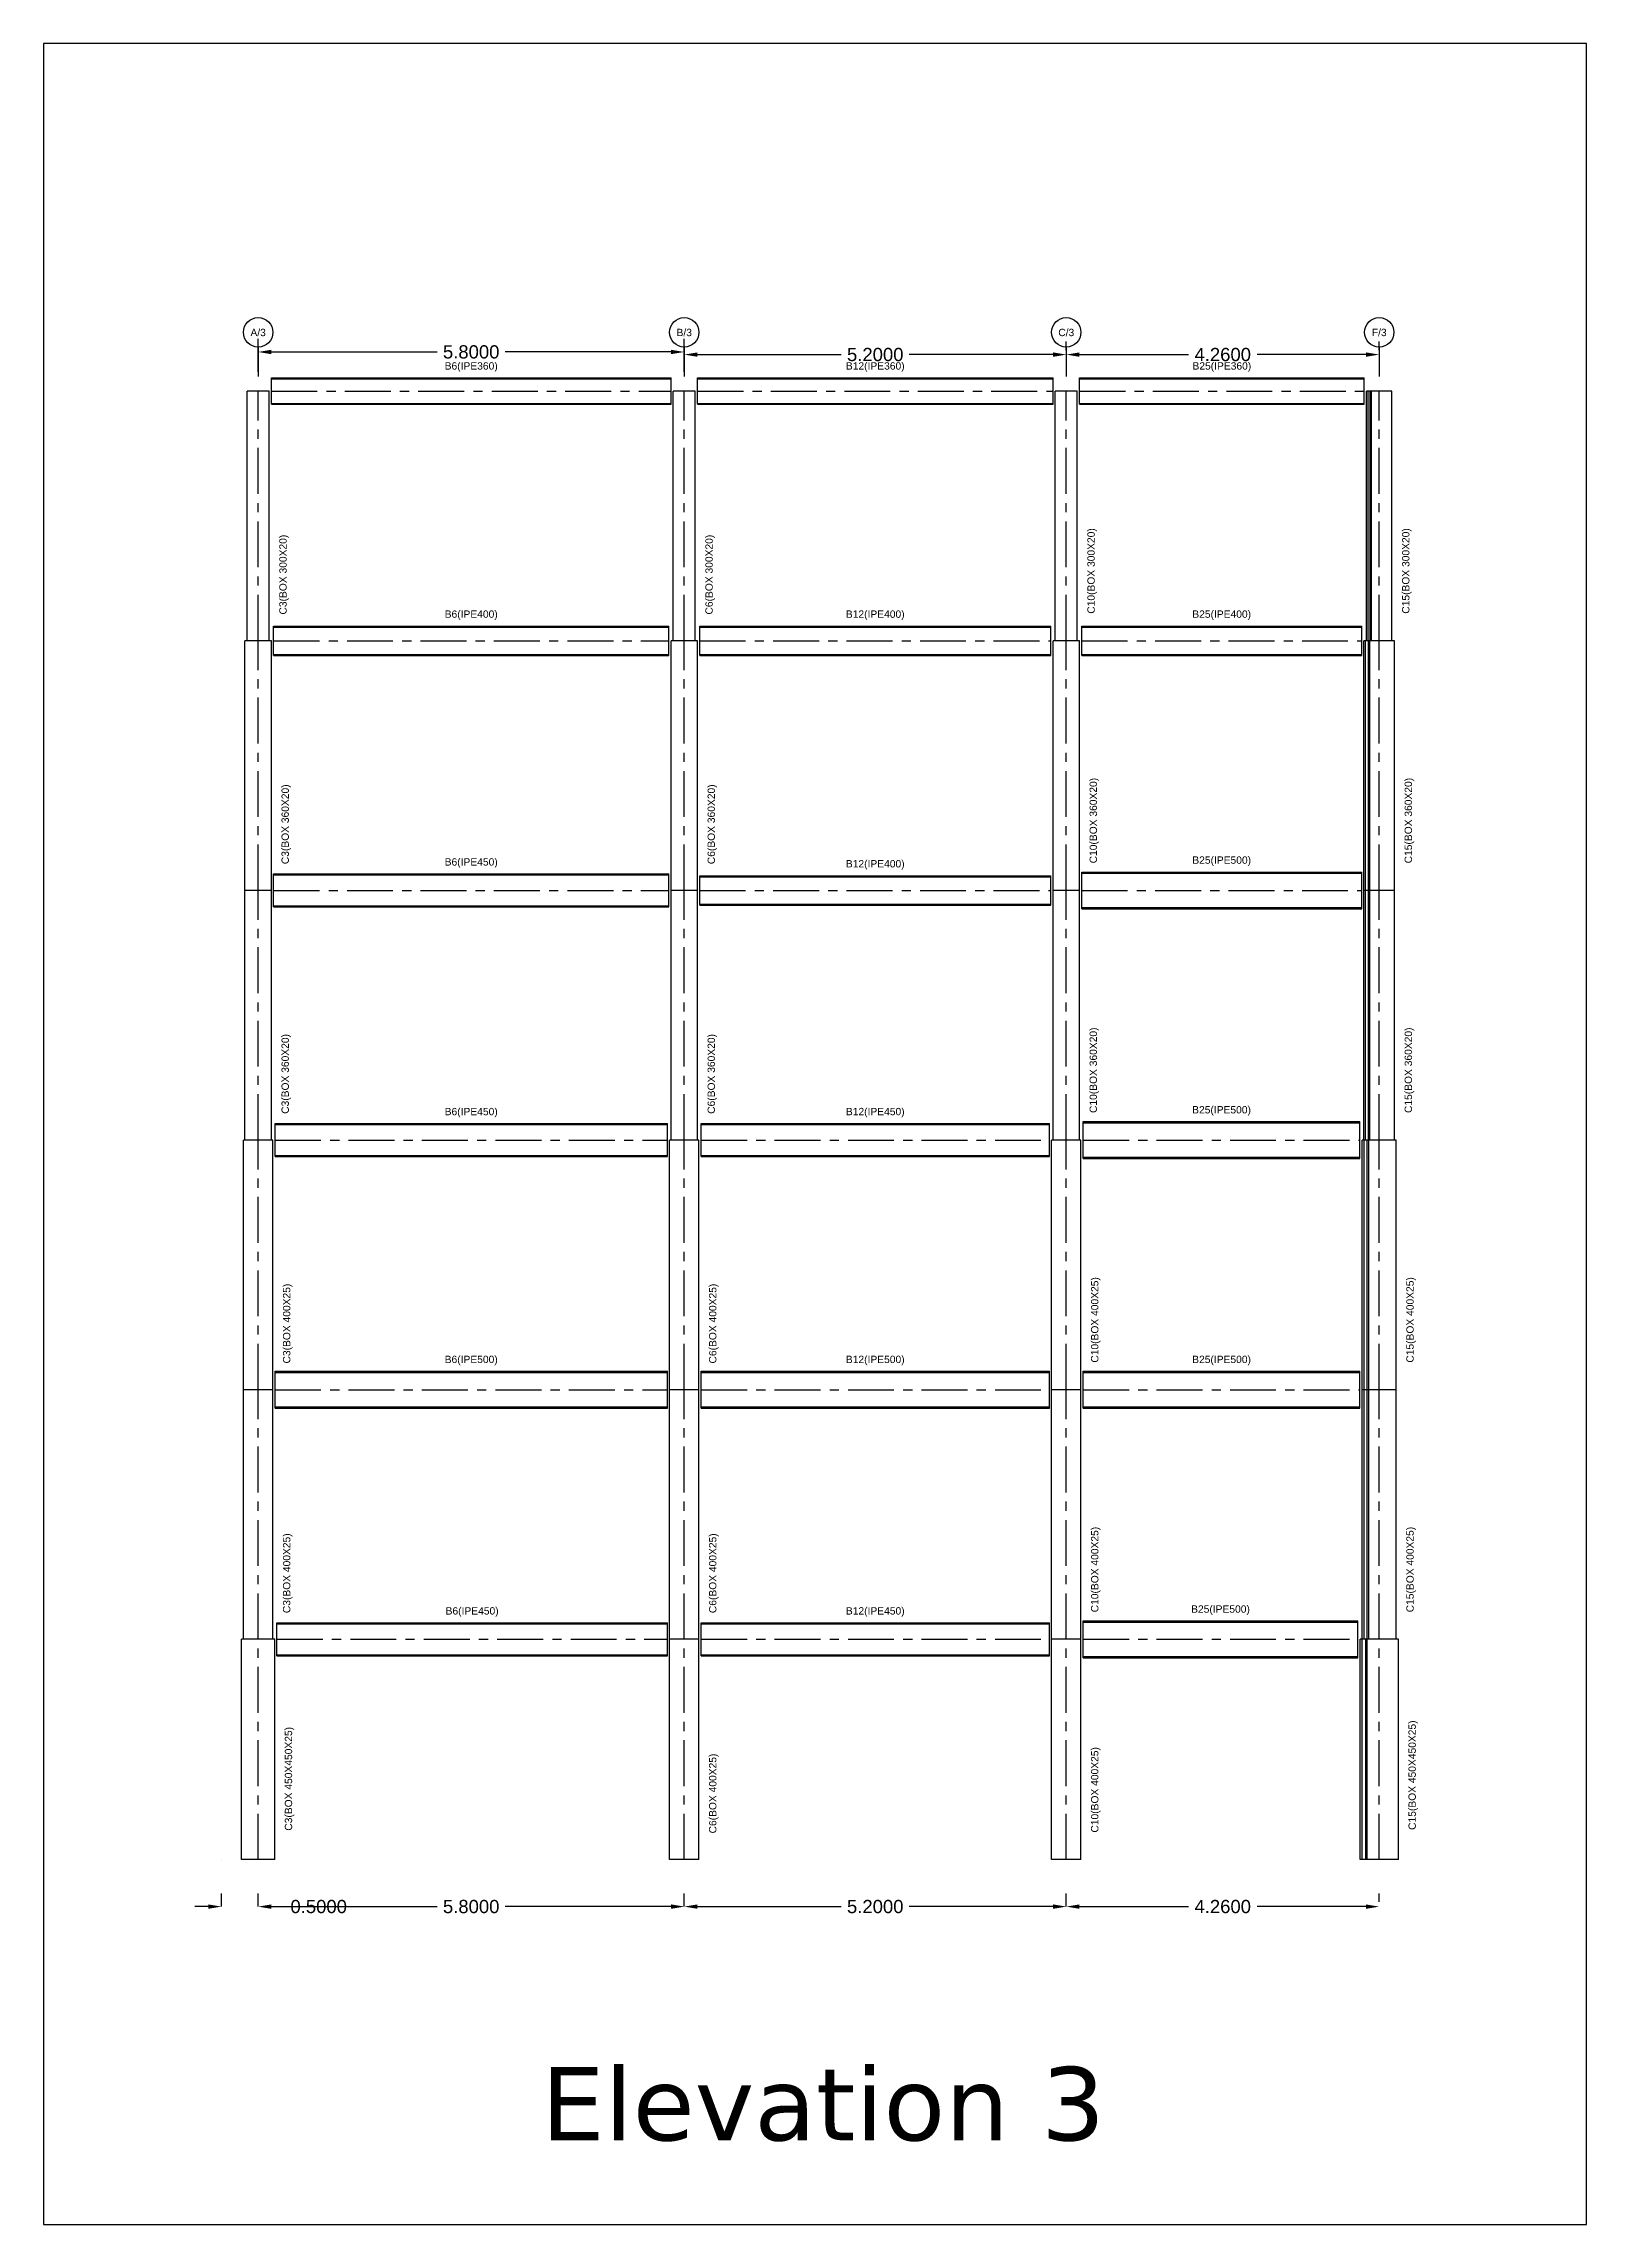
# Model space of a CAD drawing. Header units: metres. Extents: x 158 to 495, y 93 to 262.
# Drawn here: x 221.53 to 242.53, y 232.05 to 261.75 of the extents above; entities that cross this region are included whole.
import ezdxf
from ezdxf.enums import TextEntityAlignment as Align

# ---------------------------------------------------------------- set-up
doc = ezdxf.new("R2010")
doc.units = ezdxf.units.M
doc.header["$MEASUREMENT"] = 0
doc.linetypes.add('CENTER', pattern=[2, 1.25, -0.25, 0.25, -0.25])
doc.styles.get("Standard").update_dxf_attribs({"font": 'arial.ttf'})
doc.dimstyles.get("Standard").update_dxf_attribs({"dimtxt": 0.18, "dimasz": 0.18, "dimexe": 0.18, "dimexo": 0.0625, "dimgap": 0.09, "dimtad": 0, "dimtih": 1, "dimtoh": 1, "dimdec": 4, "dimzin": 0, "dimdsep": 46, "dimtxsty": 'Standard', "dimcen": 0.09, "dimadec": 0, "dimazin": 0, "dimtfac": 1, "dimtdec": 4, "dimtofl": 0, "dimtmove": 0, "dimatfit": 3, "dimfxl": 1, "dimtolj": 1, "dimtzin": 0, "dimarcsym": 0})

# ---------------------------------------------------------------- blocks, each defined once
blk = doc.blocks.new('*D138')
at = {"color": 0, "lineweight": -2, "transparency": 16777216}
for p, q in [((223.947, 236.378), (223.947, 236.555)), ((224.447, 236.378), (224.447, 236.555)), ((223.767, 236.375), (223.587, 236.375)), ((224.627, 236.375), (224.807, 236.375))]:
    blk.add_line(p, q, dxfattribs=at)
at = {"color": 0, "transparency": 16777216}
for points in [[(223.767, 236.405), (223.767, 236.345), (223.947, 236.375)], [(224.627, 236.405), (224.627, 236.345), (224.447, 236.375)]]:
    blk.add_solid(points, dxfattribs=at)
at = {"layer": 'Defpoints', "color": 0, "transparency": 16777216}
for p in [(223.947, 236.315), (224.447, 236.375), (224.447, 236.315)]:
    blk.add_point(p, dxfattribs=at)
at = {"color": 0, "transparency": 16777216, "insert": (225.271, 236.375), "char_height": 0.18, "attachment_point": 5}
blk.add_mtext('\\A1;0.5000', dxfattribs=at)
blk = doc.blocks.new('*D139')
at = {"color": 0, "lineweight": -2, "transparency": 16777216}
for p, q in [((224.447, 236.378), (224.447, 236.555)), ((230.247, 236.378), (230.247, 236.555)), ((224.627, 236.375), (226.884, 236.375)), ((230.067, 236.375), (227.811, 236.375))]:
    blk.add_line(p, q, dxfattribs=at)
at = {"color": 0, "transparency": 16777216}
for points in [[(224.627, 236.405), (224.627, 236.345), (224.447, 236.375)], [(230.067, 236.405), (230.067, 236.345), (230.247, 236.375)]]:
    blk.add_solid(points, dxfattribs=at)
at = {"layer": 'Defpoints', "color": 0, "transparency": 16777216}
for p in [(224.447, 236.315), (230.247, 236.375), (230.247, 236.315)]:
    blk.add_point(p, dxfattribs=at)
at = {"color": 0, "transparency": 16777216, "insert": (227.347, 236.375), "char_height": 0.18, "attachment_point": 5}
blk.add_mtext('\\A1;5.8000', dxfattribs=at)
blk = doc.blocks.new('*D140')
at = {"color": 0, "lineweight": -2, "transparency": 16777216}
for p, q in [((230.247, 236.378), (230.247, 236.555)), ((235.447, 236.378), (235.447, 236.555)), ((230.427, 236.375), (232.384, 236.375)), ((235.267, 236.375), (233.311, 236.375))]:
    blk.add_line(p, q, dxfattribs=at)
at = {"color": 0, "transparency": 16777216}
for points in [[(230.427, 236.405), (230.427, 236.345), (230.247, 236.375)], [(235.267, 236.405), (235.267, 236.345), (235.447, 236.375)]]:
    blk.add_solid(points, dxfattribs=at)
at = {"layer": 'Defpoints', "color": 0, "transparency": 16777216}
for p in [(230.247, 236.315), (235.447, 236.375), (235.447, 236.315)]:
    blk.add_point(p, dxfattribs=at)
at = {"color": 0, "transparency": 16777216, "insert": (232.847, 236.375), "char_height": 0.18, "attachment_point": 5}
blk.add_mtext('\\A1;5.2000', dxfattribs=at)
blk = doc.blocks.new('*D141')
at = {"color": 0, "lineweight": -2, "transparency": 16777216}
for p, q in [((235.447, 236.378), (235.447, 236.555)), ((239.707, 236.438), (239.707, 236.555)), ((235.627, 236.375), (237.11, 236.375)), ((239.527, 236.375), (238.044, 236.375))]:
    blk.add_line(p, q, dxfattribs=at)
at = {"color": 0, "transparency": 16777216}
for points in [[(235.627, 236.405), (235.627, 236.345), (235.447, 236.375)], [(239.527, 236.405), (239.527, 236.345), (239.707, 236.375)]]:
    blk.add_solid(points, dxfattribs=at)
at = {"layer": 'Defpoints', "color": 0, "transparency": 16777216}
for p in [(235.447, 236.315), (239.707, 236.375), (239.707, 236.375)]:
    blk.add_point(p, dxfattribs=at)
at = {"color": 0, "transparency": 16777216, "insert": (237.577, 236.375), "char_height": 0.18, "attachment_point": 5}
blk.add_mtext('\\A1;4.2600', dxfattribs=at)
blk = doc.blocks.new('*D162')
at = {"color": 0, "lineweight": -2, "transparency": 16777216}
for p, q in [((224.447, 257.278), (224.447, 257.728)), ((224.627, 257.548), (226.884, 257.548)), ((230.067, 257.548), (227.811, 257.548)), ((230.247, 257.278), (230.247, 257.728))]:
    blk.add_line(p, q, dxfattribs=at)
at = {"color": 0, "transparency": 16777216}
for points in [[(224.627, 257.578), (224.627, 257.518), (224.447, 257.548)], [(230.067, 257.578), (230.067, 257.518), (230.247, 257.548)]]:
    blk.add_solid(points, dxfattribs=at)
at = {"layer": 'Defpoints', "color": 0, "transparency": 16777216}
for p in [(230.247, 257.548), (224.447, 257.215), (230.247, 257.215)]:
    blk.add_point(p, dxfattribs=at)
at = {"color": 0, "transparency": 16777216, "insert": (227.347, 257.548), "char_height": 0.18, "attachment_point": 5}
blk.add_mtext('\\A1;5.8000', dxfattribs=at)
blk = doc.blocks.new('*D163')
at = {"color": 0, "lineweight": -2, "transparency": 16777216}
for p, q in [((230.427, 257.512), (232.384, 257.512)), ((235.267, 257.512), (233.311, 257.512)), ((230.247, 257.486), (230.247, 257.332)), ((235.447, 257.486), (235.447, 257.332))]:
    blk.add_line(p, q, dxfattribs=at)
at = {"color": 0, "transparency": 16777216}
for points in [[(230.427, 257.542), (230.427, 257.482), (230.247, 257.512)], [(235.267, 257.542), (235.267, 257.482), (235.447, 257.512)]]:
    blk.add_solid(points, dxfattribs=at)
at = {"layer": 'Defpoints', "color": 0, "transparency": 16777216}
for p in [(230.247, 257.548), (235.447, 257.548), (235.447, 257.512)]:
    blk.add_point(p, dxfattribs=at)
at = {"color": 0, "transparency": 16777216, "insert": (232.847, 257.512), "char_height": 0.18, "attachment_point": 5}
blk.add_mtext('\\A1;5.2000', dxfattribs=at)
blk = doc.blocks.new('*D164')
at = {"color": 0, "lineweight": -2, "transparency": 16777216}
for p, q in [((235.447, 257.574), (235.447, 257.692)), ((235.627, 257.512), (237.11, 257.512)), ((239.527, 257.512), (238.044, 257.512)), ((239.707, 257.574), (239.707, 257.692))]:
    blk.add_line(p, q, dxfattribs=at)
at = {"color": 0, "transparency": 16777216}
for points in [[(235.627, 257.542), (235.627, 257.482), (235.447, 257.512)], [(239.527, 257.542), (239.527, 257.482), (239.707, 257.512)]]:
    blk.add_solid(points, dxfattribs=at)
at = {"layer": 'Defpoints', "color": 0, "transparency": 16777216}
for p in [(235.447, 257.512), (239.707, 257.512), (239.707, 257.512)]:
    blk.add_point(p, dxfattribs=at)
at = {"color": 0, "transparency": 16777216, "insert": (237.577, 257.512), "char_height": 0.18, "attachment_point": 5}
blk.add_mtext('\\A1;4.2600', dxfattribs=at)

msp = doc.modelspace()

# ---------------------------------------------------------------- linework, layer by layer
for p, q in [((221.52698, 261.74732), (221.52698, 232.04732)), ((242.52698, 261.74732), (221.52698, 261.74732)), ((242.52698, 232.04732), (242.52698, 261.74732)), ((221.52698, 232.04732), (242.52698, 232.04732))]:
    msp.add_line(p, q)
at = {"linetype": 'CENTER', "ltscale": 0.5}
for p, q in [((224.44719, 257.61534), (224.44719, 257.21534)), ((230.24719, 257.61534), (230.24719, 257.21534)), ((235.44719, 257.61534), (235.44719, 257.21534)), ((239.70719, 257.61534), (239.70719, 257.21534)), ((224.44719, 253.61534), (224.44719, 257.01534)), ((224.62719, 257.01534), (230.06719, 257.01534)), ((230.24719, 253.61534), (230.24719, 257.01534)), ((230.42719, 257.01534), (235.26719, 257.01534)), ((235.44719, 253.61534), (235.44719, 257.01534)), ((235.62719, 257.01534), (239.50342, 257.01534)), ((239.70719, 253.61534), (239.70719, 257.01534)), ((224.44719, 250.21534), (224.44719, 253.61534)), ((224.65719, 253.61534), (230.03719, 253.61534)), ((230.24719, 250.21534), (230.24719, 253.61534)), ((230.45719, 253.61534), (235.23719, 253.61534)), ((235.44719, 250.21534), (235.44719, 253.61534)), ((235.65719, 253.61534), (239.46866, 253.61534)), ((239.70719, 250.21534), (239.70719, 253.61534)), ((224.44719, 246.81534), (224.44719, 250.21534)), ((224.65719, 250.21534), (230.03719, 250.21534)), ((230.24719, 246.81534), (230.24719, 250.21534)), ((230.45719, 250.21534), (235.23719, 250.21534)), ((235.44719, 246.81534), (235.44719, 250.21534)), ((235.65719, 250.21534), (239.46866, 250.21534)), ((239.70719, 246.81534), (239.70719, 250.21534)), ((224.44719, 243.41534), (224.44719, 246.81534)), ((224.67719, 246.81534), (230.01719, 246.81534)), ((230.24719, 243.41534), (230.24719, 246.81534)), ((230.47719, 246.81534), (235.21719, 246.81534)), ((235.44719, 243.41534), (235.44719, 246.81534)), ((235.67719, 246.81534), (239.44549, 246.81534)), ((239.70719, 243.41534), (239.70719, 246.81534)), ((224.44719, 240.01534), (224.44719, 243.41534)), ((224.67719, 243.41534), (230.01719, 243.41534)), ((230.24719, 240.01534), (230.24719, 243.41534)), ((230.47719, 243.41534), (235.21719, 243.41534)), ((235.44719, 240.01534), (235.44719, 243.41534)), ((235.67719, 243.41534), (239.44549, 243.41534)), ((239.70719, 240.01534), (239.70719, 243.41534)), ((224.44719, 237.01534), (224.44719, 240.01534)), ((224.70219, 240.01534), (230.01719, 240.01534)), ((230.24719, 237.01534), (230.24719, 240.01534)), ((230.47719, 240.01534), (235.21719, 240.01534)), ((235.44719, 237.01534), (235.44719, 240.01534)), ((235.67719, 240.01534), (239.41653, 240.01534)), ((239.70719, 237.01534), (239.70719, 240.01534)), ((223.94719, 237.01534), (223.94719, 237.01534)), ((223.94719, 237.01534), (223.94719, 237.01534))]:
    msp.add_line(p, q, dxfattribs=at)
at = {"linetype": 'Continuous'}
for p, q in [((224.29719, 253.61534), (224.29719, 257.01534)), ((224.29719, 253.61534), (224.29719, 257.01534)), ((224.59719, 257.01534), (224.29719, 257.01534)), ((224.59719, 253.61534), (224.59719, 257.01534)), ((224.62719, 257.19534), (230.06719, 257.19534)), ((224.62719, 256.83534), (224.62719, 257.19534)), ((224.62719, 257.18264), (230.06719, 257.18264)), ((224.62719, 257.18264), (230.06719, 257.18264)), ((230.06719, 256.83534), (230.06719, 257.19534)), ((230.09719, 253.61534), (230.09719, 257.01534)), ((230.09719, 253.61534), (230.09719, 257.01534)), ((230.39719, 257.01534), (230.09719, 257.01534)), ((230.39719, 253.61534), (230.39719, 257.01534)), ((230.42719, 257.19534), (235.26719, 257.19534)), ((230.42719, 256.83534), (230.42719, 257.19534)), ((230.42719, 257.18264), (235.26719, 257.18264)), ((230.42719, 257.18264), (235.26719, 257.18264)), ((235.26719, 256.83534), (235.26719, 257.19534)), ((235.29719, 253.61534), (235.29719, 257.01534)), ((235.29719, 253.61534), (235.29719, 257.01534)), ((235.59719, 257.01534), (235.29719, 257.01534)), ((235.59719, 253.61534), (235.59719, 257.01534)), ((235.62719, 257.19534), (239.50342, 257.19534)), ((235.62719, 256.83534), (235.62719, 257.19534)), ((235.62719, 257.18264), (239.50342, 257.18264)), ((235.62719, 257.18264), (239.50342, 257.18264)), ((239.50342, 256.83534), (239.50342, 257.19534)), ((239.53342, 253.61534), (239.53342, 257.01534)), ((239.88095, 257.01534), (239.53342, 257.01534)), ((239.55659, 253.61534), (239.55659, 257.01534)), ((239.58551, 253.61534), (239.58551, 257.01534)), ((239.60173, 253.61534), (239.60173, 257.01534)), ((239.88095, 253.61534), (239.88095, 257.01534)), ((224.62719, 256.84804), (230.06719, 256.84804)), ((224.62719, 256.83534), (230.06719, 256.83534)), ((224.62719, 256.83534), (230.06719, 256.83534)), ((230.42719, 256.84804), (235.26719, 256.84804)), ((230.42719, 256.83534), (235.26719, 256.83534)), ((230.42719, 256.83534), (235.26719, 256.83534)), ((235.62719, 256.84804), (239.50342, 256.84804)), ((235.62719, 256.83534), (239.50342, 256.83534)), ((235.62719, 256.83534), (239.50342, 256.83534)), ((224.65719, 253.81534), (230.03719, 253.81534)), ((224.65719, 253.41534), (224.65719, 253.81534)), ((224.65719, 253.80184), (230.03719, 253.80184)), ((224.65719, 253.80184), (230.03719, 253.80184)), ((230.03719, 253.41534), (230.03719, 253.81534)), ((230.45719, 253.81534), (235.23719, 253.81534)), ((230.45719, 253.41534), (230.45719, 253.81534)), ((230.45719, 253.80184), (235.23719, 253.80184)), ((230.45719, 253.80184), (235.23719, 253.80184)), ((235.23719, 253.41534), (235.23719, 253.81534)), ((235.65719, 253.81534), (239.46866, 253.81534)), ((235.65719, 253.41534), (235.65719, 253.81534)), ((235.65719, 253.80184), (239.46866, 253.80184)), ((235.65719, 253.80184), (239.46866, 253.80184)), ((239.46866, 253.41534), (239.46866, 253.81534)), ((224.26719, 250.21534), (224.26719, 253.61534)), ((224.26719, 250.21534), (224.26719, 253.61534)), ((224.62719, 253.61534), (224.26719, 253.61534)), ((224.59719, 253.61534), (224.29719, 253.61534)), ((224.62719, 250.21534), (224.62719, 253.61534)), ((224.65719, 253.42884), (230.03719, 253.42884)), ((224.65719, 253.41534), (230.03719, 253.41534)), ((224.65719, 253.41534), (230.03719, 253.41534)), ((230.06719, 250.21534), (230.06719, 253.61534)), ((230.06719, 250.21534), (230.06719, 253.61534)), ((230.42719, 253.61534), (230.06719, 253.61534)), ((230.39719, 253.61534), (230.09719, 253.61534)), ((230.42719, 250.21534), (230.42719, 253.61534)), ((230.45719, 253.42884), (235.23719, 253.42884)), ((230.45719, 253.41534), (235.23719, 253.41534)), ((230.45719, 253.41534), (235.23719, 253.41534)), ((235.26719, 250.21534), (235.26719, 253.61534)), ((235.26719, 250.21534), (235.26719, 253.61534)), ((235.62719, 253.61534), (235.26719, 253.61534)), ((235.59719, 253.61534), (235.29719, 253.61534)), ((235.62719, 250.21534), (235.62719, 253.61534)), ((235.65719, 253.42884), (239.46866, 253.42884)), ((235.65719, 253.41534), (239.46866, 253.41534)), ((235.65719, 253.41534), (239.46866, 253.41534)), ((239.49866, 250.21534), (239.49866, 253.61534)), ((239.91571, 253.61534), (239.49866, 253.61534)), ((239.52183, 250.21534), (239.52183, 253.61534)), ((239.88095, 253.61534), (239.53342, 253.61534)), ((239.56118, 250.21534), (239.56118, 253.61534)), ((239.5774, 250.21534), (239.5774, 253.61534)), ((239.91571, 250.21534), (239.91571, 253.61534)), ((224.65719, 250.44034), (230.03719, 250.44034)), ((224.65719, 249.99034), (224.65719, 250.44034)), ((224.65719, 250.42574), (230.03719, 250.42574)), ((224.65719, 250.42574), (230.03719, 250.42574)), ((230.03719, 249.99034), (230.03719, 250.44034)), ((230.45719, 250.41534), (235.23719, 250.41534)), ((230.45719, 250.01534), (230.45719, 250.41534)), ((230.45719, 250.40184), (235.23719, 250.40184)), ((230.45719, 250.40184), (235.23719, 250.40184)), ((235.23719, 250.01534), (235.23719, 250.41534)), ((235.65719, 250.46534), (239.46866, 250.46534)), ((235.65719, 249.96534), (235.65719, 250.46534)), ((235.65719, 250.44934), (239.46866, 250.44934)), ((235.65719, 250.44934), (239.46866, 250.44934)), ((239.46866, 249.96534), (239.46866, 250.46534)), ((224.62719, 250.21534), (224.26719, 250.21534)), ((224.26719, 246.81534), (224.26719, 250.21534)), ((224.26719, 246.81534), (224.26719, 250.21534)), ((224.62719, 250.21534), (224.26719, 250.21534)), ((224.62719, 246.81534), (224.62719, 250.21534)), ((230.42719, 250.21534), (230.06719, 250.21534)), ((230.06719, 246.81534), (230.06719, 250.21534)), ((230.06719, 246.81534), (230.06719, 250.21534)), ((230.42719, 250.21534), (230.06719, 250.21534)), ((230.42719, 246.81534), (230.42719, 250.21534)), ((235.62719, 250.21534), (235.26719, 250.21534)), ((235.26719, 246.81534), (235.26719, 250.21534)), ((235.26719, 246.81534), (235.26719, 250.21534)), ((235.62719, 250.21534), (235.26719, 250.21534)), ((235.62719, 246.81534), (235.62719, 250.21534)), ((239.91571, 250.21534), (239.49866, 250.21534)), ((239.49866, 246.81534), (239.49866, 250.21534)), ((239.91571, 250.21534), (239.49866, 250.21534)), ((239.52183, 246.81534), (239.52183, 250.21534)), ((239.56118, 246.81534), (239.56118, 250.21534)), ((239.5774, 246.81534), (239.5774, 250.21534)), ((239.91571, 246.81534), (239.91571, 250.21534)), ((224.65719, 250.00494), (230.03719, 250.00494)), ((224.65719, 249.99034), (230.03719, 249.99034)), ((224.65719, 249.99034), (230.03719, 249.99034)), ((230.45719, 250.02884), (235.23719, 250.02884)), ((230.45719, 250.01534), (235.23719, 250.01534)), ((230.45719, 250.01534), (235.23719, 250.01534)), ((235.65719, 249.98134), (239.46866, 249.98134)), ((235.65719, 249.96534), (239.46866, 249.96534)), ((235.65719, 249.96534), (239.46866, 249.96534)), ((224.24719, 243.41534), (224.24719, 246.81534)), ((224.24719, 243.41534), (224.24719, 246.81534)), ((224.64719, 246.81534), (224.24719, 246.81534)), ((224.62719, 246.81534), (224.26719, 246.81534)), ((224.64719, 243.41534), (224.64719, 246.81534)), ((224.67719, 247.04034), (230.01719, 247.04034)), ((224.67719, 246.59034), (224.67719, 247.04034)), ((224.67719, 247.02574), (230.01719, 247.02574)), ((224.67719, 247.02574), (230.01719, 247.02574)), ((230.01719, 246.59034), (230.01719, 247.04034)), ((230.04719, 243.41534), (230.04719, 246.81534)), ((230.04719, 243.41534), (230.04719, 246.81534)), ((230.44719, 246.81534), (230.04719, 246.81534)), ((230.42719, 246.81534), (230.06719, 246.81534)), ((230.44719, 243.41534), (230.44719, 246.81534)), ((230.47719, 247.04034), (235.21719, 247.04034)), ((230.47719, 246.59034), (230.47719, 247.04034)), ((230.47719, 247.02574), (235.21719, 247.02574)), ((230.47719, 247.02574), (235.21719, 247.02574)), ((235.21719, 246.59034), (235.21719, 247.04034)), ((235.24719, 243.41534), (235.24719, 246.81534)), ((235.24719, 243.41534), (235.24719, 246.81534)), ((235.64719, 246.81534), (235.24719, 246.81534)), ((235.62719, 246.81534), (235.26719, 246.81534)), ((235.64719, 243.41534), (235.64719, 246.81534)), ((235.67719, 247.06534), (239.44549, 247.06534)), ((235.67719, 246.56534), (235.67719, 247.06534)), ((235.67719, 247.04934), (239.44549, 247.04934)), ((235.67719, 247.04934), (239.44549, 247.04934)), ((239.44549, 246.56534), (239.44549, 247.06534)), ((239.47549, 243.41534), (239.47549, 246.81534)), ((239.93888, 246.81534), (239.47549, 246.81534)), ((239.91571, 246.81534), (239.49866, 246.81534)), ((239.50446, 243.41534), (239.50446, 246.81534)), ((239.54495, 243.41534), (239.54495, 246.81534)), ((239.56523, 243.41534), (239.56523, 246.81534)), ((239.93888, 243.41534), (239.93888, 246.81534)), ((224.67719, 246.60494), (230.01719, 246.60494)), ((224.67719, 246.59034), (230.01719, 246.59034)), ((224.67719, 246.59034), (230.01719, 246.59034)), ((230.47719, 246.60494), (235.21719, 246.60494)), ((230.47719, 246.59034), (235.21719, 246.59034)), ((230.47719, 246.59034), (235.21719, 246.59034)), ((235.67719, 246.58134), (239.44549, 246.58134)), ((235.67719, 246.56534), (239.44549, 246.56534)), ((235.67719, 246.56534), (239.44549, 246.56534)), ((224.67719, 243.66534), (230.01719, 243.66534)), ((224.67719, 243.16534), (224.67719, 243.66534)), ((224.67719, 243.64934), (230.01719, 243.64934)), ((224.67719, 243.64934), (230.01719, 243.64934)), ((230.01719, 243.16534), (230.01719, 243.66534)), ((230.47719, 243.66534), (235.21719, 243.66534)), ((230.47719, 243.16534), (230.47719, 243.66534)), ((230.47719, 243.64934), (235.21719, 243.64934)), ((230.47719, 243.64934), (235.21719, 243.64934)), ((235.21719, 243.16534), (235.21719, 243.66534)), ((235.67719, 243.66534), (239.44549, 243.66534)), ((235.67719, 243.16534), (235.67719, 243.66534)), ((235.67719, 243.64934), (239.44549, 243.64934)), ((235.67719, 243.64934), (239.44549, 243.64934)), ((239.44549, 243.16534), (239.44549, 243.66534)), ((224.64719, 243.41534), (224.24719, 243.41534)), ((224.24719, 240.01534), (224.24719, 243.41534)), ((224.24719, 240.01534), (224.24719, 243.41534)), ((224.64719, 243.41534), (224.24719, 243.41534)), ((224.64719, 240.01534), (224.64719, 243.41534)), ((230.44719, 243.41534), (230.04719, 243.41534)), ((230.04719, 240.01534), (230.04719, 243.41534)), ((230.04719, 240.01534), (230.04719, 243.41534)), ((230.44719, 243.41534), (230.04719, 243.41534)), ((230.44719, 240.01534), (230.44719, 243.41534)), ((235.64719, 243.41534), (235.24719, 243.41534)), ((235.24719, 240.01534), (235.24719, 243.41534)), ((235.24719, 240.01534), (235.24719, 243.41534)), ((235.64719, 243.41534), (235.24719, 243.41534)), ((235.64719, 240.01534), (235.64719, 243.41534)), ((239.93888, 243.41534), (239.47549, 243.41534)), ((239.47549, 240.01534), (239.47549, 243.41534)), ((239.93888, 243.41534), (239.47549, 243.41534)), ((239.50446, 240.01534), (239.50446, 243.41534)), ((239.54495, 240.01534), (239.54495, 243.41534)), ((239.56523, 240.01534), (239.56523, 243.41534)), ((239.93888, 240.01534), (239.93888, 243.41534)), ((224.67719, 243.18134), (230.01719, 243.18134)), ((224.67719, 243.16534), (230.01719, 243.16534)), ((224.67719, 243.16534), (230.01719, 243.16534)), ((230.47719, 243.18134), (235.21719, 243.18134)), ((230.47719, 243.16534), (235.21719, 243.16534)), ((230.47719, 243.16534), (235.21719, 243.16534)), ((235.67719, 243.18134), (239.44549, 243.18134)), ((235.67719, 243.16534), (239.44549, 243.16534)), ((235.67719, 243.16534), (239.44549, 243.16534)), ((224.22219, 237.01534), (224.22219, 240.01534)), ((224.22219, 237.01534), (224.22219, 240.01534)), ((224.67219, 240.01534), (224.22219, 240.01534)), ((224.64719, 240.01534), (224.24719, 240.01534)), ((224.67219, 237.01534), (224.67219, 240.01534)), ((224.70219, 240.24034), (230.01719, 240.24034)), ((224.70219, 239.79034), (224.70219, 240.24034)), ((224.70219, 240.22574), (230.01719, 240.22574)), ((224.70219, 240.22574), (230.01719, 240.22574)), ((230.01719, 239.79034), (230.01719, 240.24034)), ((230.04719, 237.01534), (230.04719, 240.01534)), ((230.04719, 237.01534), (230.04719, 240.01534)), ((230.44719, 240.01534), (230.04719, 240.01534)), ((230.44719, 240.01534), (230.04719, 240.01534)), ((230.44719, 237.01534), (230.44719, 240.01534)), ((230.47719, 240.24034), (235.21719, 240.24034)), ((230.47719, 239.79034), (230.47719, 240.24034)), ((230.47719, 240.22574), (235.21719, 240.22574)), ((230.47719, 240.22574), (235.21719, 240.22574)), ((235.21719, 239.79034), (235.21719, 240.24034)), ((235.24719, 237.01534), (235.24719, 240.01534)), ((235.24719, 237.01534), (235.24719, 240.01534)), ((235.64719, 240.01534), (235.24719, 240.01534)), ((235.64719, 240.01534), (235.24719, 240.01534)), ((235.64719, 237.01534), (235.64719, 240.01534)), ((235.67719, 240.26534), (239.41653, 240.26534)), ((235.67719, 239.76534), (235.67719, 240.26534)), ((235.67719, 240.24934), (239.41653, 240.24934)), ((235.67719, 240.24934), (239.41653, 240.24934)), ((239.41653, 239.76534), (239.41653, 240.26534)), ((239.44653, 237.01534), (239.44653, 240.01534)), ((239.96784, 240.01534), (239.44653, 240.01534)), ((239.47549, 237.01534), (239.47549, 240.01534)), ((239.93888, 240.01534), (239.47549, 240.01534)), ((239.52467, 237.01534), (239.52467, 240.01534)), ((239.54495, 237.01534), (239.54495, 240.01534)), ((239.96784, 237.01534), (239.96784, 240.01534)), ((224.70219, 239.80494), (230.01719, 239.80494)), ((224.70219, 239.79034), (230.01719, 239.79034)), ((224.70219, 239.79034), (230.01719, 239.79034)), ((230.47719, 239.80494), (235.21719, 239.80494)), ((230.47719, 239.79034), (235.21719, 239.79034)), ((230.47719, 239.79034), (235.21719, 239.79034)), ((235.67719, 239.78134), (239.41653, 239.78134)), ((235.67719, 239.76534), (239.41653, 239.76534)), ((235.67719, 239.76534), (239.41653, 239.76534)), ((224.67219, 237.01534), (224.22219, 237.01534)), ((230.44719, 237.01534), (230.04719, 237.01534)), ((235.64719, 237.01534), (235.24719, 237.01534)), ((239.96784, 237.01534), (239.44653, 237.01534))]:
    msp.add_line(p, q, dxfattribs=at)
for centre in [(224.44719, 257.81534), (230.24719, 257.81534), (235.44719, 257.81534), (239.70719, 257.81534)]:
    msp.add_circle(centre, 0.2, dxfattribs=at)

# ---------------------------------------------------------------- texts
for s, p in [('A/3', (224.44719, 257.81534)), ('B/3', (230.24719, 257.81534)), ('C/3', (235.44719, 257.81534)), ('F/3', (239.70719, 257.81534)), ('B6(IPE360)', (227.34719, 257.34534)), ('B12(IPE360)', (232.84719, 257.34534)), ('B25(IPE360)', (237.5653, 257.34534)), ('B6(IPE400)', (227.34719, 253.96534)), ('B12(IPE400)', (232.84719, 253.96534)), ('B25(IPE400)', (237.56292, 253.96534)), ('B25(IPE500)', (237.56292, 250.61534)), ('B6(IPE450)', (227.34719, 250.59034)), ('B12(IPE400)', (232.84719, 250.56534)), ('B6(IPE450)', (227.34719, 247.19034)), ('B12(IPE450)', (232.84719, 247.19034)), ('B25(IPE500)', (237.56134, 247.21534)), ('B6(IPE500)', (227.34719, 243.81534)), ('B12(IPE500)', (232.84719, 243.81534)), ('B25(IPE500)', (237.56134, 243.81534)), ('B6(IPE450)', (227.35969, 240.39034)), ('B12(IPE450)', (232.84719, 240.39034)), ('B25(IPE500)', (237.54686, 240.41534))]:
    msp.add_text(s, height=0.1).set_placement(p, align=Align.MIDDLE)
for s, p in [('C10(BOX 300X20)', (235.79719, 254.56534)), ('C15(BOX 300X20)', (240.08095, 254.56534)), ('C3(BOX 300X20)', (224.79719, 254.51534)), ('C6(BOX 300X20)', (230.59719, 254.51534)), ('C3(BOX 360X20)', (224.82719, 251.11534)), ('C6(BOX 360X20)', (230.62719, 251.11534)), ('C10(BOX 360X20)', (235.82719, 251.16534)), ('C15(BOX 360X20)', (240.11571, 251.16534)), ('C10(BOX 360X20)', (235.82719, 247.76534)), ('C15(BOX 360X20)', (240.11571, 247.76534)), ('C3(BOX 360X20)', (224.82719, 247.71534)), ('C6(BOX 360X20)', (230.62719, 247.71534)), ('C3(BOX 400X25)', (224.84719, 244.31534)), ('C6(BOX 400X25)', (230.64719, 244.31534)), ('C10(BOX 400X25)', (235.84719, 244.36534)), ('C15(BOX 400X25)', (240.13888, 244.36534)), ('C10(BOX 400X25)', (235.84719, 240.96534)), ('C15(BOX 400X25)', (240.13888, 240.96534)), ('C3(BOX 400X25)', (224.84719, 240.91534)), ('C6(BOX 400X25)', (230.64719, 240.91534)), ('C3(BOX 450X450X25)', (224.87219, 238.11534)), ('C15(BOX 450X450X25)', (240.16784, 238.16534)), ('C10(BOX 400X25)', (235.84719, 237.96534)), ('C6(BOX 400X25)', (230.64719, 237.91534))]:
    msp.add_text(s, height=0.1, rotation=90).set_placement(p, align=Align.MIDDLE)
at = {"insert": (228.29664, 234.19163), "char_height": 1, "attachment_point": 1}
msp.add_mtext_dynamic_manual_height_columns('{\\fVerdana|b0|i0|c0|p34;Elevation 3}', width=10.4806446, gutter_width=1, heights=[2.9758], dxfattribs=at)

# ---------------------------------------------------------------- dimensions: what is measured, and where the dimension line sits
for base, p1, p2, picture, middle in [((230.24719, 257.54828), (224.44719, 257.21534), (230.24719, 257.21534), '*D162', (227.34719, 257.54828)), ((235.44719, 257.51195), (230.24719, 257.54828), (235.44719, 257.54828), '*D163', (232.84719, 257.51195)), ((239.70719, 257.51195), (235.44719, 257.51195), (239.70719, 257.51195), '*D164', (237.57719, 257.51195)), ((224.44719, 236.37534), (223.94719, 236.31534), (224.44719, 236.31534), '*D138', (225.27051, 236.37534)), ((230.24719, 236.37534), (224.44719, 236.31534), (230.24719, 236.31534), '*D139', (227.34719, 236.37534)), ((235.44719, 236.37534), (230.24719, 236.31534), (235.44719, 236.31534), '*D140', (232.84719, 236.37534)), ((239.70719, 236.37534), (235.44719, 236.31534), (239.70719, 236.37534), '*D141', (237.57719, 236.37534))]:
    dim = msp.add_linear_dim(base=base, p1=p1, p2=p2, dimstyle='Standard')
    dim.commit()
    dim.dimension.update_dxf_attribs({"geometry": picture, "text_midpoint": middle})

doc.saveas('drawing.dxf')
